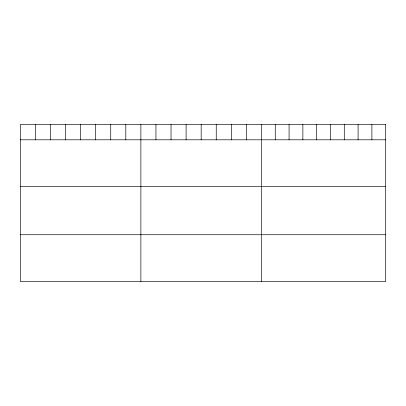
<?xml version="1.0" encoding="UTF-8"?>
<svg xmlns="http://www.w3.org/2000/svg" width="406" height="406" viewBox="0 0 406 406"><rect width="100%" height="100%" fill="white"/><g stroke="black" fill="none" stroke-linecap="round" stroke-linejoin="round"><path stroke-width="0.61" d="M20.3 139.801L385.7 139.801M20.3 186.562L385.7 186.562M20.3 234.734L385.7 234.734M371.896 124.51L371.896 139.801M358.092 124.51L358.092 139.801M344.288 124.51L344.288 139.801M330.484 124.51L330.484 139.801M316.68 124.51L316.68 139.801M302.876 124.51L302.876 139.801M289.072 124.51L289.072 139.801M275.268 124.51L275.268 139.801M261.464 124.51L261.464 281.49M246.391 124.51L246.391 139.801M231.318 124.51L231.318 139.801M216.246 124.51L216.246 139.801M201.173 124.51L201.173 139.801M186.1 124.51L186.1 139.801M171.027 124.51L171.027 139.801M155.955 124.51L155.955 139.801M140.882 124.51L140.882 281.49M125.809 124.51L125.809 139.801M110.736 124.51L110.736 139.801M95.664 124.51L95.664 139.801M80.591 124.51L80.591 139.801M65.518 124.51L65.518 139.801M50.445 124.51L50.445 139.801M35.373 124.51L35.373 139.801M385.7 124.51L20.3 124.51L20.3 281.49L385.7 281.49L385.7 124.51"/></g></svg>
